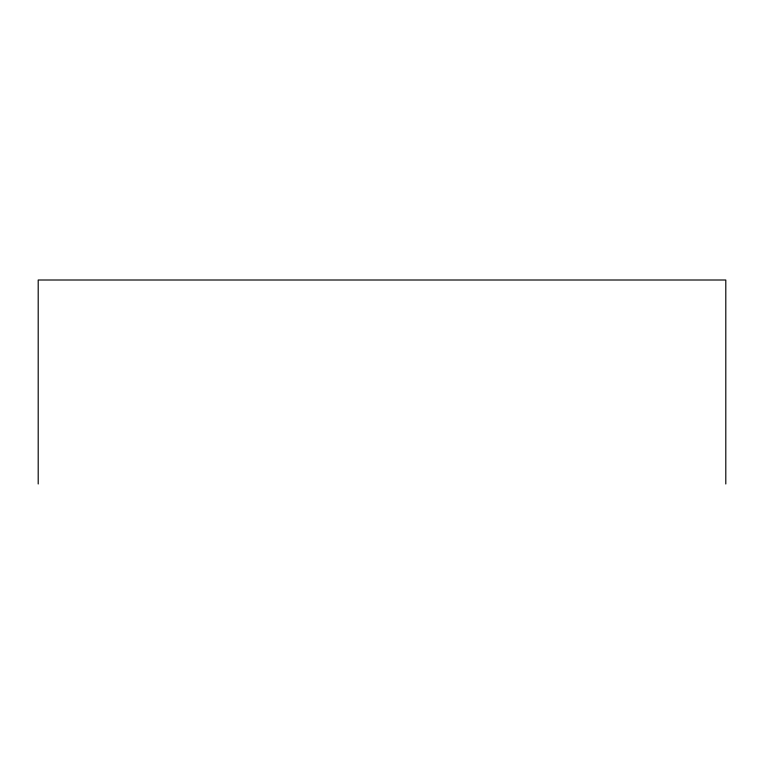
<?xml version="1.0" encoding="UTF-8"?>
<svg xmlns="http://www.w3.org/2000/svg" width="764" height="764" viewBox="0 0 764 764"><rect width="100%" height="100%" fill="white"/><g stroke="black" fill="none" stroke-linecap="round" stroke-linejoin="round"><path stroke-width="1.15" d="M725.8 483.994L725.8 280.006L38.2 280.006L38.2 483.994"/></g></svg>
